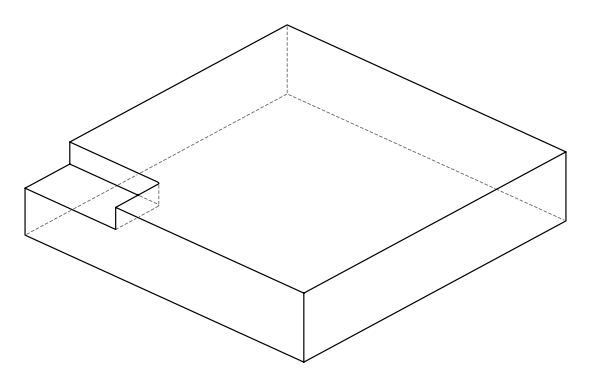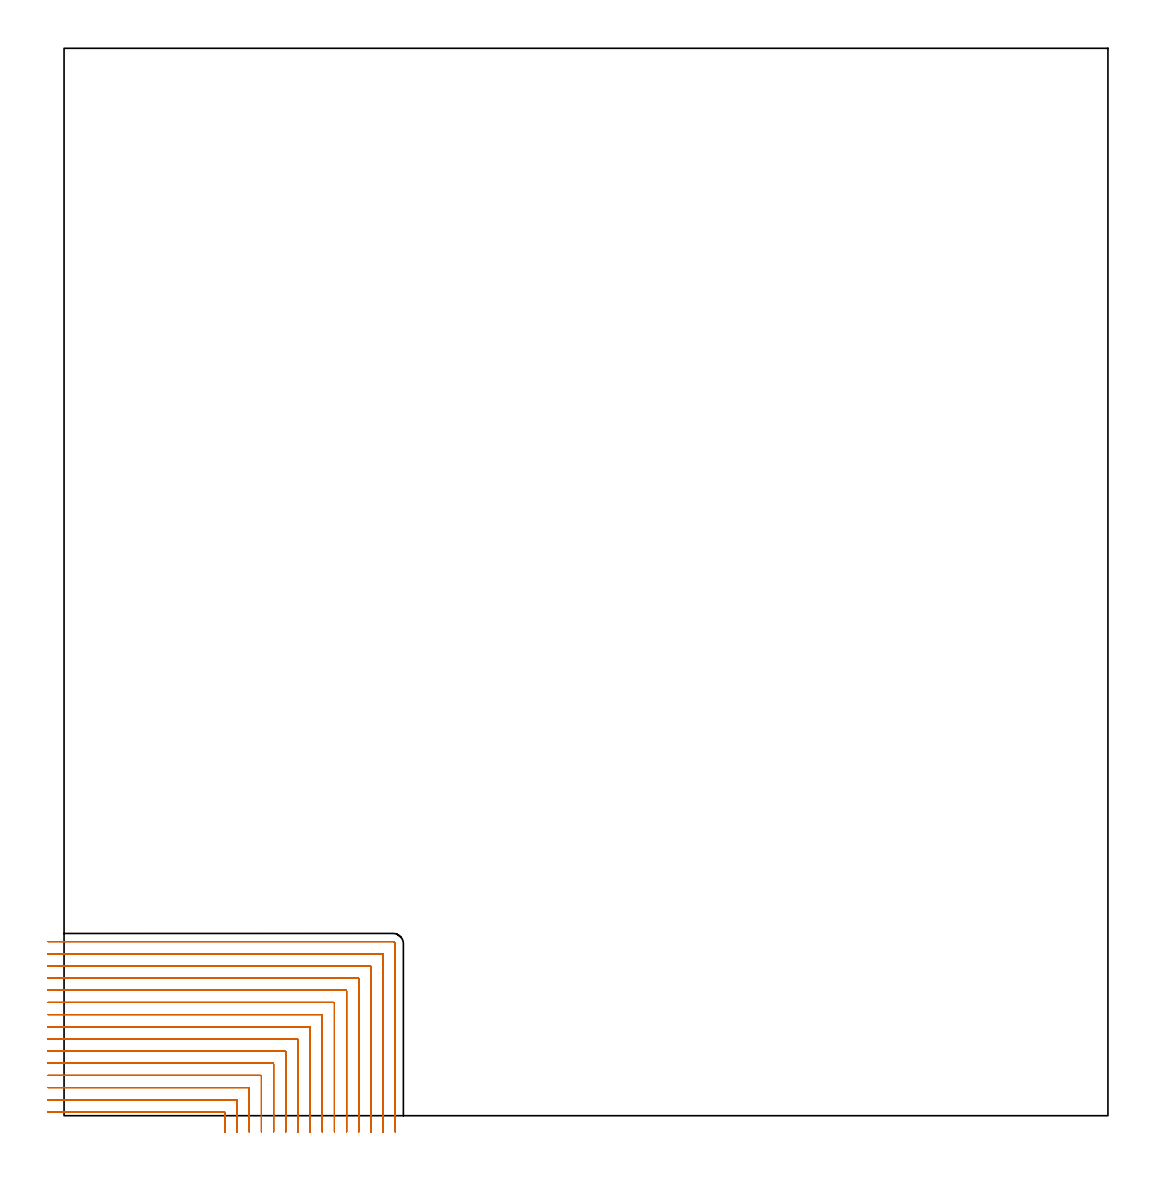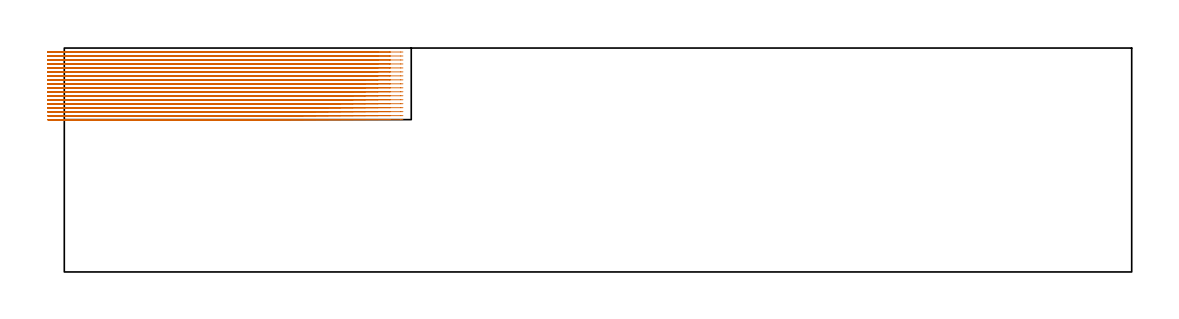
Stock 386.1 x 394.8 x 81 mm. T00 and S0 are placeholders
(PLAN: 1 operations, 0 tool changes, 80.7 min)
(1 MILL_CORNER_NOTCH_RECTANGULAR | CORNER_NOTCH_RECTANGULAR | NXT0201_008 | Follow Part, ap 1.5, ae 75% | 80.67 min | 219023 mm3)
(TOOL NXT0201_008 | ENDMILL 6mm [2P460-0600-NA 1630] | D6 FL26 Z6)
(OP 1 MILL_CORNER_NOTCH_RECTANGULAR)
G17 G21 G94 G90
T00 M6
G54
G17 G0 G90 X59.5 Y-6. S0 M3
G43 Z91. H1
Z79.561
G94 G1 Y-3. F250.
Y1.105 F500.
G3 X59.205 Y1.4 R0.3
G1 X-3.
X-6. F250.
G0 Z91.
X64. Y-6.
Z79.561
G1 Y-3.
Y5.605 F500.
G3 X63.705 Y5.9 R0.3
G1 X-3.
X-6. F250.
G0 Z91.
X68.5 Y-6.
Z79.561
G1 Y-3.
Y10.104 F500.
G3 X68.204 Y10.4 R0.3
G1 X-3.
X-6. F250.
G0 Z91.
X73. Y-6.
Z79.561
G1 Y-3.
Y14.604 F500.
G3 X72.704 Y14.9 R0.3
G1 X-3.
X-6. F250.
G0 Z91.
X77.5 Y-6.
Z79.561
G1 Y-3.
Y19.104 F500.
G3 X77.204 Y19.4 R0.3
G1 X-3.
X-6. F250.
G0 Z91.
X82. Y-6.
Z79.561
G1 Y-3.
Y23.604 F500.
G3 X81.704 Y23.9 R0.3
G1 X-3.
X-6. F250.
G0 Z91.
X86.5 Y-6.
Z79.561
G1 Y-3.
Y28.104 F500.
G3 X86.204 Y28.4 R0.3
G1 X-3.
X-6. F250.
G0 Z91.
X91. Y-6.
Z79.561
G1 Y-3.
Y32.604 F500.
G3 X90.704 Y32.9 R0.3
G1 X-3.
X-6. F250.
G0 Z91.
X95.5 Y-6.
Z79.561
G1 Y-3.
Y37.103 F500.
G3 X95.203 Y37.4 R0.3
G1 X-3.
X-6. F250.
G0 Z91.
X100. Y-6.
Z79.561
G1 Y-3.
Y41.603 F500.
G3 X99.703 Y41.9 R0.3
G1 X-3.
X-6. F250.
G0 Z91.
X104.5 Y-6.
Z79.561
G1 Y-3.
Y46.103 F500.
G3 X104.203 Y46.4 R0.3
G1 X-3.
X-6. F250.
G0 Z91.
X109. Y-6.
Z79.561
G1 Y-3.
Y50.603 F500.
G3 X108.703 Y50.9 R0.3
G1 X-3.
X-6. F250.
G0 Z91.
X113.5 Y-6.
Z79.561
G1 Y-3.
Y55.103 F500.
G3 X113.203 Y55.4 R0.3
G1 X-3.
X-6. F250.
G0 Z91.
X118. Y-6.
Z79.561
G1 Y-3.
Y59.603 F500.
G3 X117.703 Y59.9 R0.3
G1 X-3.
X-6. F250.
G0 Z91.
X122.5 Y-6.
Z79.561
G1 Y-3.
Y63.6 F500.
G3 X121.7 Y64.4 R0.8
G1 X-3.
X-6. F250.
G0 Z91.
X59.5 Y-6.
Z78.122
G1 Y-3.
Y1.105 F500.
G3 X59.205 Y1.4 R0.3
G1 X-3.
X-6. F250.
G0 Z91.
X64. Y-6.
Z78.122
G1 Y-3.
Y5.605 F500.
G3 X63.705 Y5.9 R0.3
G1 X-3.
X-6. F250.
G0 Z91.
X68.5 Y-6.
Z78.122
G1 Y-3.
Y10.104 F500.
G3 X68.204 Y10.4 R0.3
G1 X-3.
X-6. F250.
G0 Z91.
X73. Y-6.
Z78.122
G1 Y-3.
Y14.604 F500.
G3 X72.704 Y14.9 R0.3
G1 X-3.
X-6. F250.
G0 Z91.
X77.5 Y-6.
Z78.122
G1 Y-3.
Y19.104 F500.
G3 X77.204 Y19.4 R0.3
G1 X-3.
X-6. F250.
G0 Z91.
X82. Y-6.
Z78.122
G1 Y-3.
Y23.604 F500.
G3 X81.704 Y23.9 R0.3
G1 X-3.
X-6. F250.
G0 Z91.
X86.5 Y-6.
Z78.122
G1 Y-3.
Y28.104 F500.
G3 X86.204 Y28.4 R0.3
G1 X-3.
X-6. F250.
G0 Z91.
X91. Y-6.
Z78.122
G1 Y-3.
Y32.604 F500.
G3 X90.704 Y32.9 R0.3
G1 X-3.
X-6. F250.
G0 Z91.
X95.5 Y-6.
Z78.122
G1 Y-3.
Y37.103 F500.
G3 X95.203 Y37.4 R0.3
G1 X-3.
X-6. F250.
G0 Z91.
X100. Y-6.
Z78.122
G1 Y-3.
Y41.603 F500.
G3 X99.703 Y41.9 R0.3
G1 X-3.
X-6. F250.
G0 Z91.
X104.5 Y-6.
Z78.122
G1 Y-3.
Y46.103 F500.
G3 X104.203 Y46.4 R0.3
G1 X-3.
X-6. F250.
G0 Z91.
X109. Y-6.
Z78.122
G1 Y-3.
Y50.603 F500.
G3 X108.703 Y50.9 R0.3
G1 X-3.
X-6. F250.
G0 Z91.
X113.5 Y-6.
Z78.122
G1 Y-3.
Y55.103 F500.
G3 X113.203 Y55.4 R0.3
G1 X-3.
X-6. F250.
G0 Z91.
X118. Y-6.
Z78.122
G1 Y-3.
Y59.603 F500.
G3 X117.703 Y59.9 R0.3
G1 X-3.
X-6. F250.
G0 Z91.
X122.5 Y-6.
Z78.122
G1 Y-3.
Y63.6 F500.
G3 X121.7 Y64.4 R0.8
G1 X-3.
X-6. F250.
G0 Z91.
X59.5 Y-6.
Z76.683
G1 Y-3.
Y1.105 F500.
G3 X59.205 Y1.4 R0.3
G1 X-3.
X-6. F250.
G0 Z91.
X64. Y-6.
Z76.683
G1 Y-3.
Y5.605 F500.
G3 X63.705 Y5.9 R0.3
G1 X-3.
X-6. F250.
G0 Z91.
X68.5 Y-6.
Z76.683
G1 Y-3.
Y10.104 F500.
G3 X68.204 Y10.4 R0.3
G1 X-3.
X-6. F250.
G0 Z91.
X73. Y-6.
Z76.683
G1 Y-3.
Y14.604 F500.
G3 X72.704 Y14.9 R0.3
G1 X-3.
X-6. F250.
G0 Z91.
X77.5 Y-6.
Z76.683
G1 Y-3.
Y19.104 F500.
G3 X77.204 Y19.4 R0.3
G1 X-3.
X-6. F250.
G0 Z91.
X82. Y-6.
Z76.683
G1 Y-3.
Y23.604 F500.
G3 X81.704 Y23.9 R0.3
G1 X-3.
X-6. F250.
G0 Z91.
X86.5 Y-6.
Z76.683
G1 Y-3.
Y28.104 F500.
G3 X86.204 Y28.4 R0.3
G1 X-3.
X-6. F250.
G0 Z91.
X91. Y-6.
Z76.683
G1 Y-3.
Y32.604 F500.
G3 X90.704 Y32.9 R0.3
G1 X-3.
X-6. F250.
G0 Z91.
X95.5 Y-6.
Z76.683
G1 Y-3.
Y37.103 F500.
G3 X95.203 Y37.4 R0.3
G1 X-3.
X-6. F250.
G0 Z91.
X100. Y-6.
Z76.683
G1 Y-3.
Y41.603 F500.
G3 X99.703 Y41.9 R0.3
G1 X-3.
X-6. F250.
G0 Z91.
X104.5 Y-6.
Z76.683
G1 Y-3.
Y46.103 F500.
G3 X104.203 Y46.4 R0.3
G1 X-3.
X-6. F250.
G0 Z91.
X109. Y-6.
Z76.683
G1 Y-3.
Y50.603 F500.
G3 X108.703 Y50.9 R0.3
G1 X-3.
X-6. F250.
G0 Z91.
X113.5 Y-6.
Z76.683
G1 Y-3.
Y55.103 F500.
G3 X113.203 Y55.4 R0.3
G1 X-3.
X-6. F250.
G0 Z91.
X118. Y-6.
Z76.683
G1 Y-3.
Y59.603 F500.
G3 X117.703 Y59.9 R0.3
G1 X-3.
X-6. F250.
G0 Z91.
X122.5 Y-6.
Z76.683
G1 Y-3.
Y63.6 F500.
G3 X121.7 Y64.4 R0.8
G1 X-3.
X-6. F250.
G0 Z91.
X59.5 Y-6.
Z75.244
G1 Y-3.
Y1.105 F500.
G3 X59.205 Y1.4 R0.3
G1 X-3.
X-6. F250.
G0 Z91.
X64. Y-6.
Z75.244
G1 Y-3.
Y5.605 F500.
G3 X63.705 Y5.9 R0.3
G1 X-3.
X-6. F250.
G0 Z91.
X68.5 Y-6.
Z75.244
G1 Y-3.
Y10.104 F500.
G3 X68.204 Y10.4 R0.3
G1 X-3.
X-6. F250.
G0 Z91.
X73. Y-6.
Z75.244
G1 Y-3.
Y14.604 F500.
G3 X72.704 Y14.9 R0.3
G1 X-3.
X-6. F250.
G0 Z91.
X77.5 Y-6.
Z75.244
G1 Y-3.
Y19.104 F500.
G3 X77.204 Y19.4 R0.3
G1 X-3.
X-6. F250.
G0 Z91.
X82. Y-6.
Z75.244
G1 Y-3.
Y23.604 F500.
G3 X81.704 Y23.9 R0.3
G1 X-3.
X-6. F250.
G0 Z91.
X86.5 Y-6.
Z75.244
G1 Y-3.
Y28.104 F500.
G3 X86.204 Y28.4 R0.3
G1 X-3.
X-6. F250.
G0 Z91.
X91. Y-6.
Z75.244
G1 Y-3.
Y32.604 F500.
G3 X90.704 Y32.9 R0.3
G1 X-3.
X-6. F250.
G0 Z91.
X95.5 Y-6.
Z75.244
G1 Y-3.
Y37.103 F500.
G3 X95.203 Y37.4 R0.3
G1 X-3.
X-6. F250.
G0 Z91.
X100. Y-6.
Z75.244
G1 Y-3.
Y41.603 F500.
G3 X99.703 Y41.9 R0.3
G1 X-3.
X-6. F250.
G0 Z91.
X104.5 Y-6.
Z75.244
G1 Y-3.
Y46.103 F500.
G3 X104.203 Y46.4 R0.3
G1 X-3.
X-6. F250.
G0 Z91.
X109. Y-6.
Z75.244
G1 Y-3.
Y50.603 F500.
G3 X108.703 Y50.9 R0.3
G1 X-3.
X-6. F250.
G0 Z91.
X113.5 Y-6.
Z75.244
G1 Y-3.
Y55.103 F500.
G3 X113.203 Y55.4 R0.3
G1 X-3.
X-6. F250.
G0 Z91.
X118. Y-6.
Z75.244
G1 Y-3.
Y59.603 F500.
G3 X117.703 Y59.9 R0.3
G1 X-3.
X-6. F250.
G0 Z91.
X122.5 Y-6.
Z75.244
G1 Y-3.
Y63.6 F500.
G3 X121.7 Y64.4 R0.8
G1 X-3.
X-6. F250.
G0 Z91.
X59.5 Y-6.
Z73.805
G1 Y-3.
Y1.105 F500.
G3 X59.205 Y1.4 R0.3
G1 X-3.
X-6. F250.
G0 Z91.
X64. Y-6.
Z73.805
G1 Y-3.
Y5.605 F500.
G3 X63.705 Y5.9 R0.3
G1 X-3.
X-6. F250.
G0 Z91.
X68.5 Y-6.
Z73.805
G1 Y-3.
Y10.104 F500.
G3 X68.204 Y10.4 R0.3
G1 X-3.
X-6. F250.
G0 Z91.
X73. Y-6.
Z73.805
G1 Y-3.
Y14.604 F500.
G3 X72.704 Y14.9 R0.3
G1 X-3.
X-6. F250.
G0 Z91.
X77.5 Y-6.
Z73.805
G1 Y-3.
Y19.104 F500.
G3 X77.204 Y19.4 R0.3
G1 X-3.
X-6. F250.
G0 Z91.
X82. Y-6.
Z73.805
G1 Y-3.
Y23.604 F500.
G3 X81.704 Y23.9 R0.3
G1 X-3.
X-6. F250.
G0 Z91.
X86.5 Y-6.
Z73.805
G1 Y-3.
Y28.104 F500.
G3 X86.204 Y28.4 R0.3
G1 X-3.
X-6. F250.
G0 Z91.
X91. Y-6.
Z73.805
G1 Y-3.
Y32.604 F500.
G3 X90.704 Y32.9 R0.3
G1 X-3.
X-6. F250.
G0 Z91.
X95.5 Y-6.
Z73.805
G1 Y-3.
Y37.103 F500.
G3 X95.203 Y37.4 R0.3
G1 X-3.
X-6. F250.
G0 Z91.
X100. Y-6.
Z73.805
G1 Y-3.
Y41.603 F500.
G3 X99.703 Y41.9 R0.3
G1 X-3.
X-6. F250.
G0 Z91.
X104.5 Y-6.
Z73.805
G1 Y-3.
Y46.103 F500.
G3 X104.203 Y46.4 R0.3
G1 X-3.
X-6. F250.
G0 Z91.
X109. Y-6.
Z73.805
G1 Y-3.
Y50.603 F500.
G3 X108.703 Y50.9 R0.3
G1 X-3.
X-6. F250.
G0 Z91.
X113.5 Y-6.
Z73.805
G1 Y-3.
Y55.103 F500.
G3 X113.203 Y55.4 R0.3
G1 X-3.
X-6. F250.
G0 Z91.
X118. Y-6.
Z73.805
G1 Y-3.
Y59.603 F500.
G3 X117.703 Y59.9 R0.3
G1 X-3.
X-6. F250.
G0 Z91.
X122.5 Y-6.
Z73.805
G1 Y-3.
Y63.6 F500.
G3 X121.7 Y64.4 R0.8
G1 X-3.
X-6. F250.
G0 Z91.
X59.5 Y-6.
Z72.367
G1 Y-3.
Y1.105 F500.
G3 X59.205 Y1.4 R0.3
G1 X-3.
X-6. F250.
G0 Z91.
X64. Y-6.
Z72.367
G1 Y-3.
Y5.605 F500.
G3 X63.705 Y5.9 R0.3
G1 X-3.
X-6. F250.
G0 Z91.
X68.5 Y-6.
Z72.367
G1 Y-3.
Y10.104 F500.
G3 X68.204 Y10.4 R0.3
G1 X-3.
X-6. F250.
G0 Z91.
X73. Y-6.
Z72.367
G1 Y-3.
Y14.604 F500.
G3 X72.704 Y14.9 R0.3
G1 X-3.
X-6. F250.
G0 Z91.
X77.5 Y-6.
Z72.367
G1 Y-3.
Y19.104 F500.
G3 X77.204 Y19.4 R0.3
G1 X-3.
X-6. F250.
G0 Z91.
X82. Y-6.
Z72.367
G1 Y-3.
Y23.604 F500.
G3 X81.704 Y23.9 R0.3
G1 X-3.
X-6. F250.
G0 Z91.
X86.5 Y-6.
Z72.367
G1 Y-3.
Y28.104 F500.
G3 X86.204 Y28.4 R0.3
G1 X-3.
X-6. F250.
G0 Z91.
X91. Y-6.
Z72.367
G1 Y-3.
Y32.604 F500.
G3 X90.704 Y32.9 R0.3
G1 X-3.
X-6. F250.
G0 Z91.
X95.5 Y-6.
Z72.367
G1 Y-3.
Y37.103 F500.
G3 X95.203 Y37.4 R0.3
G1 X-3.
X-6. F250.
G0 Z91.
X100. Y-6.
Z72.367
G1 Y-3.
Y41.603 F500.
G3 X99.703 Y41.9 R0.3
G1 X-3.
X-6. F250.
G0 Z91.
X104.5 Y-6.
Z72.367
G1 Y-3.
Y46.103 F500.
G3 X104.203 Y46.4 R0.3
G1 X-3.
X-6. F250.
G0 Z91.
X109. Y-6.
Z72.367
G1 Y-3.
Y50.603 F500.
G3 X108.703 Y50.9 R0.3
G1 X-3.
X-6. F250.
G0 Z91.
X113.5 Y-6.
Z72.367
G1 Y-3.
Y55.103 F500.
G3 X113.203 Y55.4 R0.3
G1 X-3.
X-6. F250.
G0 Z91.
X118. Y-6.
Z72.367
G1 Y-3.
Y59.603 F500.
G3 X117.703 Y59.9 R0.3
G1 X-3.
X-6. F250.
G0 Z91.
X122.5 Y-6.
Z72.367
G1 Y-3.
Y63.6 F500.
G3 X121.7 Y64.4 R0.8
G1 X-3.
X-6. F250.
G0 Z91.
X59.5 Y-6.
Z70.928
G1 Y-3.
Y1.105 F500.
G3 X59.205 Y1.4 R0.3
G1 X-3.
X-6. F250.
G0 Z91.
X64. Y-6.
Z70.928
G1 Y-3.
Y5.605 F500.
G3 X63.705 Y5.9 R0.3
G1 X-3.
X-6. F250.
G0 Z91.
X68.5 Y-6.
Z70.928
G1 Y-3.
Y10.104 F500.
G3 X68.204 Y10.4 R0.3
G1 X-3.
X-6. F250.
G0 Z91.
X73. Y-6.
Z70.928
G1 Y-3.
Y14.604 F500.
G3 X72.704 Y14.9 R0.3
G1 X-3.
X-6. F250.
G0 Z91.
X77.5 Y-6.
Z70.928
G1 Y-3.
Y19.104 F500.
G3 X77.204 Y19.4 R0.3
G1 X-3.
X-6. F250.
G0 Z91.
X82. Y-6.
Z70.928
G1 Y-3.
Y23.604 F500.
G3 X81.704 Y23.9 R0.3
G1 X-3.
X-6. F250.
G0 Z91.
X86.5 Y-6.
Z70.928
G1 Y-3.
Y28.104 F500.
G3 X86.204 Y28.4 R0.3
G1 X-3.
X-6. F250.
G0 Z91.
X91. Y-6.
Z70.928
G1 Y-3.
Y32.604 F500.
G3 X90.704 Y32.9 R0.3
G1 X-3.
X-6. F250.
G0 Z91.
X95.5 Y-6.
Z70.928
G1 Y-3.
Y37.103 F500.
G3 X95.203 Y37.4 R0.3
G1 X-3.
X-6. F250.
G0 Z91.
X100. Y-6.
Z70.928
G1 Y-3.
Y41.603 F500.
G3 X99.703 Y41.9 R0.3
G1 X-3.
X-6. F250.
G0 Z91.
X104.5 Y-6.
Z70.928
G1 Y-3.
Y46.103 F500.
G3 X104.203 Y46.4 R0.3
G1 X-3.
X-6. F250.
G0 Z91.
X109. Y-6.
Z70.928
G1 Y-3.
Y50.603 F500.
G3 X108.703 Y50.9 R0.3
G1 X-3.
X-6. F250.
G0 Z91.
X113.5 Y-6.
Z70.928
G1 Y-3.
Y55.103 F500.
G3 X113.203 Y55.4 R0.3
G1 X-3.
X-6. F250.
G0 Z91.
X118. Y-6.
Z70.928
G1 Y-3.
Y59.603 F500.
G3 X117.703 Y59.9 R0.3
G1 X-3.
X-6. F250.
G0 Z91.
X122.5 Y-6.
Z70.928
G1 Y-3.
Y63.6 F500.
G3 X121.7 Y64.4 R0.8
G1 X-3.
X-6. F250.
G0 Z91.
X59.5 Y-6.
Z69.489
G1 Y-3.
Y1.105 F500.
G3 X59.205 Y1.4 R0.3
G1 X-3.
X-6. F250.
G0 Z91.
X64. Y-6.
Z69.489
G1 Y-3.
Y5.605 F500.
G3 X63.705 Y5.9 R0.3
G1 X-3.
X-6. F250.
G0 Z91.
X68.5 Y-6.
Z69.489
G1 Y-3.
Y10.104 F500.
G3 X68.204 Y10.4 R0.3
G1 X-3.
X-6. F250.
G0 Z91.
X73. Y-6.
Z69.489
G1 Y-3.
Y14.604 F500.
G3 X72.704 Y14.9 R0.3
G1 X-3.
X-6. F250.
G0 Z91.
X77.5 Y-6.
Z69.489
G1 Y-3.
Y19.104 F500.
G3 X77.204 Y19.4 R0.3
G1 X-3.
X-6. F250.
G0 Z91.
X82. Y-6.
Z69.489
G1 Y-3.
Y23.604 F500.
G3 X81.704 Y23.9 R0.3
G1 X-3.
X-6. F250.
G0 Z91.
X86.5 Y-6.
Z69.489
G1 Y-3.
Y28.104 F500.
G3 X86.204 Y28.4 R0.3
G1 X-3.
X-6. F250.
G0 Z91.
X91. Y-6.
Z69.489
G1 Y-3.
Y32.604 F500.
G3 X90.704 Y32.9 R0.3
G1 X-3.
X-6. F250.
G0 Z91.
X95.5 Y-6.
Z69.489
G1 Y-3.
Y37.103 F500.
G3 X95.203 Y37.4 R0.3
G1 X-3.
X-6. F250.
G0 Z91.
X100. Y-6.
Z69.489
G1 Y-3.
Y41.603 F500.
G3 X99.703 Y41.9 R0.3
G1 X-3.
X-6. F250.
G0 Z91.
X104.5 Y-6.
Z69.489
G1 Y-3.
Y46.103 F500.
G3 X104.203 Y46.4 R0.3
G1 X-3.
X-6. F250.
G0 Z91.
X109. Y-6.
Z69.489
G1 Y-3.
Y50.603 F500.
G3 X108.703 Y50.9 R0.3
G1 X-3.
X-6. F250.
G0 Z91.
X113.5 Y-6.
Z69.489
G1 Y-3.
Y55.103 F500.
G3 X113.203 Y55.4 R0.3
G1 X-3.
X-6. F250.
G0 Z91.
X118. Y-6.
Z69.489
G1 Y-3.
Y59.603 F500.
G3 X117.703 Y59.9 R0.3
G1 X-3.
X-6. F250.
G0 Z91.
X122.5 Y-6.
Z69.489
G1 Y-3.
Y63.6 F500.
G3 X121.7 Y64.4 R0.8
G1 X-3.
X-6. F250.
G0 Z91.
X59.5 Y-6.
Z68.05
G1 Y-3.
Y1.105 F500.
G3 X59.205 Y1.4 R0.3
G1 X-3.
X-6. F250.
G0 Z91.
X64. Y-6.
Z68.05
G1 Y-3.
Y5.605 F500.
G3 X63.705 Y5.9 R0.3
G1 X-3.
X-6. F250.
G0 Z91.
X68.5 Y-6.
Z68.05
G1 Y-3.
Y10.104 F500.
G3 X68.204 Y10.4 R0.3
G1 X-3.
X-6. F250.
G0 Z91.
X73. Y-6.
Z68.05
G1 Y-3.
Y14.604 F500.
G3 X72.704 Y14.9 R0.3
G1 X-3.
X-6. F250.
G0 Z91.
X77.5 Y-6.
Z68.05
G1 Y-3.
Y19.104 F500.
G3 X77.204 Y19.4 R0.3
G1 X-3.
X-6. F250.
G0 Z91.
X82. Y-6.
Z68.05
G1 Y-3.
Y23.604 F500.
G3 X81.704 Y23.9 R0.3
G1 X-3.
X-6. F250.
G0 Z91.
X86.5 Y-6.
Z68.05
G1 Y-3.
Y28.104 F500.
G3 X86.204 Y28.4 R0.3
G1 X-3.
X-6. F250.
G0 Z91.
X91. Y-6.
Z68.05
G1 Y-3.
Y32.604 F500.
G3 X90.704 Y32.9 R0.3
G1 X-3.
X-6. F250.
G0 Z91.
X95.5 Y-6.
Z68.05
G1 Y-3.
Y37.103 F500.
G3 X95.203 Y37.4 R0.3
G1 X-3.
X-6. F250.
G0 Z91.
X100. Y-6.
Z68.05
G1 Y-3.
Y41.603 F500.
G3 X99.703 Y41.9 R0.3
G1 X-3.
X-6. F250.
G0 Z91.
X104.5 Y-6.
Z68.05
G1 Y-3.
Y46.103 F500.
G3 X104.203 Y46.4 R0.3
G1 X-3.
X-6. F250.
G0 Z91.
X109. Y-6.
Z68.05
G1 Y-3.
Y50.603 F500.
G3 X108.703 Y50.9 R0.3
G1 X-3.
X-6. F250.
G0 Z91.
X113.5 Y-6.
Z68.05
G1 Y-3.
Y55.103 F500.
G3 X113.203 Y55.4 R0.3
G1 X-3.
X-6. F250.
G0 Z91.
X118. Y-6.
Z68.05
G1 Y-3.
Y59.603 F500.
G3 X117.703 Y59.9 R0.3
G1 X-3.
X-6. F250.
G0 Z91.
X122.5 Y-6.
Z68.05
G1 Y-3.
Y63.6 F500.
G3 X121.7 Y64.4 R0.8
G1 X-3.
X-6. F250.
G0 Z91.
X59.5 Y-6.
Z66.611
G1 Y-3.
Y1.105 F500.
G3 X59.205 Y1.4 R0.3
G1 X-3.
X-6. F250.
G0 Z91.
X64. Y-6.
Z66.611
G1 Y-3.
Y5.605 F500.
G3 X63.705 Y5.9 R0.3
G1 X-3.
X-6. F250.
G0 Z91.
X68.5 Y-6.
Z66.611
G1 Y-3.
Y10.104 F500.
G3 X68.204 Y10.4 R0.3
G1 X-3.
X-6. F250.
G0 Z91.
X73. Y-6.
Z66.611
G1 Y-3.
Y14.604 F500.
G3 X72.704 Y14.9 R0.3
G1 X-3.
X-6. F250.
G0 Z91.
X77.5 Y-6.
Z66.611
G1 Y-3.
Y19.104 F500.
G3 X77.204 Y19.4 R0.3
G1 X-3.
X-6. F250.
G0 Z91.
X82. Y-6.
Z66.611
G1 Y-3.
Y23.604 F500.
G3 X81.704 Y23.9 R0.3
G1 X-3.
X-6. F250.
G0 Z91.
X86.5 Y-6.
Z66.611
G1 Y-3.
Y28.104 F500.
G3 X86.204 Y28.4 R0.3
G1 X-3.
X-6. F250.
G0 Z91.
X91. Y-6.
Z66.611
G1 Y-3.
Y32.604 F500.
G3 X90.704 Y32.9 R0.3
G1 X-3.
X-6. F250.
G0 Z91.
X95.5 Y-6.
Z66.611
G1 Y-3.
Y37.103 F500.
G3 X95.203 Y37.4 R0.3
G1 X-3.
X-6. F250.
G0 Z91.
X100. Y-6.
Z66.611
G1 Y-3.
Y41.603 F500.
G3 X99.703 Y41.9 R0.3
G1 X-3.
X-6. F250.
G0 Z91.
X104.5 Y-6.
Z66.611
G1 Y-3.
Y46.103 F500.
G3 X104.203 Y46.4 R0.3
G1 X-3.
X-6. F250.
G0 Z91.
X109. Y-6.
Z66.611
G1 Y-3.
Y50.603 F500.
G3 X108.703 Y50.9 R0.3
G1 X-3.
X-6. F250.
G0 Z91.
X113.5 Y-6.
Z66.611
G1 Y-3.
Y55.103 F500.
G3 X113.203 Y55.4 R0.3
G1 X-3.
X-6. F250.
G0 Z91.
X118. Y-6.
Z66.611
G1 Y-3.
Y59.603 F500.
G3 X117.703 Y59.9 R0.3
G1 X-3.
X-6. F250.
G0 Z91.
X122.5 Y-6.
Z66.611
G1 Y-3.
Y63.6 F500.
G3 X121.7 Y64.4 R0.8
G1 X-3.
X-6. F250.
G0 Z91.
X59.5 Y-6.
Z65.172
G1 Y-3.
Y1.105 F500.
G3 X59.205 Y1.4 R0.3
G1 X-3.
X-6. F250.
G0 Z91.
X64. Y-6.
Z65.172
G1 Y-3.
Y5.605 F500.
G3 X63.705 Y5.9 R0.3
G1 X-3.
X-6. F250.
G0 Z91.
X68.5 Y-6.
Z65.172
G1 Y-3.
Y10.104 F500.
G3 X68.204 Y10.4 R0.3
G1 X-3.
X-6. F250.
G0 Z91.
X73. Y-6.
Z65.172
G1 Y-3.
Y14.604 F500.
G3 X72.704 Y14.9 R0.3
G1 X-3.
X-6. F250.
G0 Z91.
X77.5 Y-6.
Z65.172
G1 Y-3.
Y19.104 F500.
G3 X77.204 Y19.4 R0.3
G1 X-3.
X-6. F250.
G0 Z91.
X82. Y-6.
Z65.172
G1 Y-3.
Y23.604 F500.
G3 X81.704 Y23.9 R0.3
G1 X-3.
X-6. F250.
G0 Z91.
X86.5 Y-6.
Z65.172
G1 Y-3.
Y28.104 F500.
G3 X86.204 Y28.4 R0.3
G1 X-3.
X-6. F250.
G0 Z91.
X91. Y-6.
Z65.172
G1 Y-3.
Y32.604 F500.
G3 X90.704 Y32.9 R0.3
G1 X-3.
X-6. F250.
G0 Z91.
X95.5 Y-6.
Z65.172
G1 Y-3.
Y37.103 F500.
G3 X95.203 Y37.4 R0.3
G1 X-3.
X-6. F250.
G0 Z91.
X100. Y-6.
Z65.172
G1 Y-3.
Y41.603 F500.
G3 X99.703 Y41.9 R0.3
G1 X-3.
X-6. F250.
G0 Z91.
X104.5 Y-6.
Z65.172
G1 Y-3.
Y46.103 F500.
G3 X104.203 Y46.4 R0.3
G1 X-3.
X-6. F250.
G0 Z91.
X109. Y-6.
Z65.172
G1 Y-3.
Y50.603 F500.
G3 X108.703 Y50.9 R0.3
G1 X-3.
X-6. F250.
G0 Z91.
X113.5 Y-6.
Z65.172
G1 Y-3.
Y55.103 F500.
G3 X113.203 Y55.4 R0.3
G1 X-3.
X-6. F250.
G0 Z91.
X118. Y-6.
Z65.172
G1 Y-3.
Y59.603 F500.
G3 X117.703 Y59.9 R0.3
G1 X-3.
X-6. F250.
G0 Z91.
X122.5 Y-6.
Z65.172
G1 Y-3.
Y63.6 F500.
G3 X121.7 Y64.4 R0.8
G1 X-3.
X-6. F250.
G0 Z91.
X59.5 Y-6.
Z63.733
G1 Y-3.
Y1.105 F500.
G3 X59.205 Y1.4 R0.3
G1 X-3.
X-6. F250.
G0 Z91.
X64. Y-6.
Z63.733
G1 Y-3.
Y5.605 F500.
G3 X63.705 Y5.9 R0.3
G1 X-3.
X-6. F250.
G0 Z91.
X68.5 Y-6.
Z63.733
G1 Y-3.
Y10.104 F500.
G3 X68.204 Y10.4 R0.3
G1 X-3.
X-6. F250.
G0 Z91.
X73. Y-6.
Z63.733
G1 Y-3.
Y14.604 F500.
G3 X72.704 Y14.9 R0.3
G1 X-3.
X-6. F250.
G0 Z91.
X77.5 Y-6.
Z63.733
G1 Y-3.
Y19.104 F500.
G3 X77.204 Y19.4 R0.3
G1 X-3.
X-6. F250.
G0 Z91.
X82. Y-6.
Z63.733
G1 Y-3.
Y23.604 F500.
G3 X81.704 Y23.9 R0.3
G1 X-3.
X-6. F250.
G0 Z91.
X86.5 Y-6.
Z63.733
G1 Y-3.
Y28.104 F500.
G3 X86.204 Y28.4 R0.3
G1 X-3.
X-6. F250.
G0 Z91.
X91. Y-6.
Z63.733
G1 Y-3.
Y32.604 F500.
G3 X90.704 Y32.9 R0.3
G1 X-3.
X-6. F250.
G0 Z91.
X95.5 Y-6.
Z63.733
G1 Y-3.
Y37.103 F500.
G3 X95.203 Y37.4 R0.3
G1 X-3.
X-6. F250.
G0 Z91.
X100. Y-6.
Z63.733
G1 Y-3.
Y41.603 F500.
G3 X99.703 Y41.9 R0.3
G1 X-3.
X-6. F250.
G0 Z91.
X104.5 Y-6.
Z63.733
G1 Y-3.
Y46.103 F500.
G3 X104.203 Y46.4 R0.3
G1 X-3.
X-6. F250.
G0 Z91.
X109. Y-6.
Z63.733
G1 Y-3.
Y50.603 F500.
G3 X108.703 Y50.9 R0.3
G1 X-3.
X-6. F250.
G0 Z91.
X113.5 Y-6.
Z63.733
G1 Y-3.
Y55.103 F500.
G3 X113.203 Y55.4 R0.3
G1 X-3.
X-6. F250.
G0 Z91.
X118. Y-6.
Z63.733
G1 Y-3.
Y59.603 F500.
G3 X117.703 Y59.9 R0.3
G1 X-3.
X-6. F250.
G0 Z91.
X122.5 Y-6.
Z63.733
G1 Y-3.
Y63.6 F500.
G3 X121.7 Y64.4 R0.8
G1 X-3.
X-6. F250.
G0 Z91.
X59.5 Y-6.
Z62.294
G1 Y-3.
Y1.105 F500.
G3 X59.205 Y1.4 R0.3
G1 X-3.
X-6. F250.
G0 Z91.
X64. Y-6.
Z62.294
G1 Y-3.
Y5.605 F500.
G3 X63.705 Y5.9 R0.3
G1 X-3.
X-6. F250.
G0 Z91.
X68.5 Y-6.
Z62.294
G1 Y-3.
Y10.104 F500.
G3 X68.204 Y10.4 R0.3
G1 X-3.
X-6. F250.
G0 Z91.
X73. Y-6.
Z62.294
G1 Y-3.
Y14.604 F500.
G3 X72.704 Y14.9 R0.3
G1 X-3.
X-6. F250.
G0 Z91.
X77.5 Y-6.
Z62.294
G1 Y-3.
Y19.104 F500.
G3 X77.204 Y19.4 R0.3
G1 X-3.
X-6. F250.
G0 Z91.
X82. Y-6.
Z62.294
G1 Y-3.
Y23.604 F500.
G3 X81.704 Y23.9 R0.3
G1 X-3.
X-6. F250.
G0 Z91.
X86.5 Y-6.
Z62.294
G1 Y-3.
Y28.104 F500.
G3 X86.204 Y28.4 R0.3
G1 X-3.
X-6. F250.
G0 Z91.
X91. Y-6.
Z62.294
G1 Y-3.
Y32.604 F500.
G3 X90.704 Y32.9 R0.3
G1 X-3.
X-6. F250.
G0 Z91.
X95.5 Y-6.
Z62.294
G1 Y-3.
Y37.103 F500.
G3 X95.203 Y37.4 R0.3
G1 X-3.
X-6. F250.
G0 Z91.
X100. Y-6.
Z62.294
G1 Y-3.
Y41.603 F500.
G3 X99.703 Y41.9 R0.3
G1 X-3.
X-6. F250.
G0 Z91.
X104.5 Y-6.
Z62.294
G1 Y-3.
Y46.103 F500.
G3 X104.203 Y46.4 R0.3
G1 X-3.
X-6. F250.
G0 Z91.
X109. Y-6.
Z62.294
G1 Y-3.
Y50.603 F500.
G3 X108.703 Y50.9 R0.3
G1 X-3.
X-6. F250.
G0 Z91.
X113.5 Y-6.
Z62.294
G1 Y-3.
Y55.103 F500.
G3 X113.203 Y55.4 R0.3
G1 X-3.
X-6. F250.
G0 Z91.
X118. Y-6.
Z62.294
G1 Y-3.
Y59.603 F500.
G3 X117.703 Y59.9 R0.3
G1 X-3.
X-6. F250.
G0 Z91.
X122.5 Y-6.
Z62.294
G1 Y-3.
Y63.6 F500.
G3 X121.7 Y64.4 R0.8
G1 X-3.
X-6. F250.
G0 Z91.
X59.5 Y-6.
Z60.856
G1 Y-3.
Y1.105 F500.
G3 X59.205 Y1.4 R0.3
G1 X-3.
X-6. F250.
G0 Z91.
X64. Y-6.
Z60.856
G1 Y-3.
Y5.605 F500.
G3 X63.705 Y5.9 R0.3
G1 X-3.
X-6. F250.
G0 Z91.
X68.5 Y-6.
Z60.856
G1 Y-3.
Y10.104 F500.
G3 X68.204 Y10.4 R0.3
G1 X-3.
X-6. F250.
G0 Z91.
X73. Y-6.
Z60.856
G1 Y-3.
Y14.604 F500.
G3 X72.704 Y14.9 R0.3
G1 X-3.
X-6. F250.
G0 Z91.
X77.5 Y-6.
Z60.856
G1 Y-3.
Y19.104 F500.
G3 X77.204 Y19.4 R0.3
G1 X-3.
X-6. F250.
G0 Z91.
X82. Y-6.
Z60.856
G1 Y-3.
Y23.604 F500.
G3 X81.704 Y23.9 R0.3
G1 X-3.
X-6. F250.
G0 Z91.
X86.5 Y-6.
Z60.856
G1 Y-3.
Y28.104 F500.
G3 X86.204 Y28.4 R0.3
G1 X-3.
X-6. F250.
G0 Z91.
X91. Y-6.
Z60.856
G1 Y-3.
Y32.604 F500.
G3 X90.704 Y32.9 R0.3
G1 X-3.
X-6. F250.
G0 Z91.
X95.5 Y-6.
Z60.856
G1 Y-3.
Y37.103 F500.
G3 X95.203 Y37.4 R0.3
G1 X-3.
X-6. F250.
G0 Z91.
X100. Y-6.
Z60.856
G1 Y-3.
Y41.603 F500.
G3 X99.703 Y41.9 R0.3
G1 X-3.
X-6. F250.
G0 Z91.
X104.5 Y-6.
Z60.856
G1 Y-3.
Y46.103 F500.
G3 X104.203 Y46.4 R0.3
G1 X-3.
X-6. F250.
G0 Z91.
X109. Y-6.
Z60.856
G1 Y-3.
Y50.603 F500.
G3 X108.703 Y50.9 R0.3
G1 X-3.
X-6. F250.
G0 Z91.
X113.5 Y-6.
Z60.856
G1 Y-3.
Y55.103 F500.
G3 X113.203 Y55.4 R0.3
G1 X-3.
X-6. F250.
G0 Z91.
X118. Y-6.
Z60.856
G1 Y-3.
Y59.603 F500.
G3 X117.703 Y59.9 R0.3
G1 X-3.
X-6. F250.
G0 Z91.
X122.5 Y-6.
Z60.856
G1 Y-3.
Y63.6 F500.
G3 X121.7 Y64.4 R0.8
G1 X-3.
X-6. F250.
G0 Z91.
X59.5 Y-6.
Z59.417
G1 Y-3.
Y1.105 F500.
G3 X59.205 Y1.4 R0.3
G1 X-3.
X-6. F250.
G0 Z91.
X64. Y-6.
Z59.417
G1 Y-3.
Y5.605 F500.
G3 X63.705 Y5.9 R0.3
G1 X-3.
X-6. F250.
G0 Z91.
X68.5 Y-6.
Z59.417
G1 Y-3.
Y10.104 F500.
G3 X68.204 Y10.4 R0.3
G1 X-3.
X-6. F250.
G0 Z91.
X73. Y-6.
Z59.417
G1 Y-3.
Y14.604 F500.
G3 X72.704 Y14.9 R0.3
G1 X-3.
X-6. F250.
G0 Z91.
X77.5 Y-6.
Z59.417
G1 Y-3.
Y19.104 F500.
G3 X77.204 Y19.4 R0.3
G1 X-3.
X-6. F250.
G0 Z91.
X82. Y-6.
Z59.417
G1 Y-3.
Y23.604 F500.
G3 X81.704 Y23.9 R0.3
G1 X-3.
X-6. F250.
G0 Z91.
X86.5 Y-6.
Z59.417
G1 Y-3.
Y28.104 F500.
G3 X86.204 Y28.4 R0.3
G1 X-3.
X-6. F250.
G0 Z91.
X91. Y-6.
Z59.417
G1 Y-3.
Y32.604 F500.
G3 X90.704 Y32.9 R0.3
G1 X-3.
X-6. F250.
G0 Z91.
X95.5 Y-6.
Z59.417
G1 Y-3.
Y37.103 F500.
G3 X95.203 Y37.4 R0.3
G1 X-3.
X-6. F250.
G0 Z91.
X100. Y-6.
Z59.417
G1 Y-3.
Y41.603 F500.
G3 X99.703 Y41.9 R0.3
G1 X-3.
X-6. F250.
G0 Z91.
X104.5 Y-6.
Z59.417
G1 Y-3.
Y46.103 F500.
G3 X104.203 Y46.4 R0.3
G1 X-3.
X-6. F250.
G0 Z91.
X109. Y-6.
Z59.417
G1 Y-3.
Y50.603 F500.
G3 X108.703 Y50.9 R0.3
G1 X-3.
X-6. F250.
G0 Z91.
X113.5 Y-6.
Z59.417
G1 Y-3.
Y55.103 F500.
G3 X113.203 Y55.4 R0.3
G1 X-3.
X-6. F250.
G0 Z91.
X118. Y-6.
Z59.417
G1 Y-3.
Y59.603 F500.
G3 X117.703 Y59.9 R0.3
G1 X-3.
X-6. F250.
G0 Z91.
X122.5 Y-6.
Z59.417
G1 Y-3.
Y63.6 F500.
G3 X121.7 Y64.4 R0.8
G1 X-3.
X-6. F250.
G0 Z91.
X59.5 Y-6.
Z57.978
G1 Y-3.
Y1.105 F500.
G3 X59.205 Y1.4 R0.3
G1 X-3.
X-6. F250.
G0 Z91.
X64. Y-6.
Z57.978
G1 Y-3.
Y5.605 F500.
G3 X63.705 Y5.9 R0.3
G1 X-3.
X-6. F250.
G0 Z91.
X68.5 Y-6.
Z57.978
G1 Y-3.
Y10.104 F500.
G3 X68.204 Y10.4 R0.3
G1 X-3.
X-6. F250.
G0 Z91.
X73. Y-6.
Z57.978
G1 Y-3.
Y14.604 F500.
G3 X72.704 Y14.9 R0.3
G1 X-3.
X-6. F250.
G0 Z91.
X77.5 Y-6.
Z57.978
G1 Y-3.
Y19.104 F500.
G3 X77.204 Y19.4 R0.3
G1 X-3.
X-6. F250.
G0 Z91.
X82. Y-6.
Z57.978
G1 Y-3.
Y23.604 F500.
G3 X81.704 Y23.9 R0.3
G1 X-3.
X-6. F250.
G0 Z91.
X86.5 Y-6.
Z57.978
G1 Y-3.
Y28.104 F500.
G3 X86.204 Y28.4 R0.3
G1 X-3.
X-6. F250.
G0 Z91.
X91. Y-6.
Z57.978
G1 Y-3.
Y32.604 F500.
G3 X90.704 Y32.9 R0.3
G1 X-3.
X-6. F250.
G0 Z91.
X95.5 Y-6.
Z57.978
G1 Y-3.
Y37.103 F500.
G3 X95.203 Y37.4 R0.3
G1 X-3.
X-6. F250.
G0 Z91.
X100. Y-6.
Z57.978
G1 Y-3.
Y41.603 F500.
G3 X99.703 Y41.9 R0.3
G1 X-3.
X-6. F250.
G0 Z91.
X104.5 Y-6.
Z57.978
G1 Y-3.
Y46.103 F500.
G3 X104.203 Y46.4 R0.3
G1 X-3.
X-6. F250.
G0 Z91.
X109. Y-6.
Z57.978
G1 Y-3.
Y50.603 F500.
G3 X108.703 Y50.9 R0.3
G1 X-3.
X-6. F250.
G0 Z91.
X113.5 Y-6.
Z57.978
G1 Y-3.
Y55.103 F500.
G3 X113.203 Y55.4 R0.3
G1 X-3.
X-6. F250.
G0 Z91.
X118. Y-6.
Z57.978
G1 Y-3.
Y59.603 F500.
G3 X117.703 Y59.9 R0.3
G1 X-3.
X-6. F250.
G0 Z91.
X122.5 Y-6.
Z57.978
G1 Y-3.
Y63.6 F500.
G3 X121.7 Y64.4 R0.8
G1 X-3.
X-6. F250.
G0 Z91.
X59.5 Y-6.
Z56.539
G1 Y-3.
Y1.105 F500.
G3 X59.205 Y1.4 R0.3
G1 X-3.
X-6. F250.
G0 Z91.
X64. Y-6.
Z56.539
G1 Y-3.
Y5.605 F500.
G3 X63.705 Y5.9 R0.3
G1 X-3.
X-6. F250.
G0 Z91.
X68.5 Y-6.
Z56.539
G1 Y-3.
Y10.104 F500.
G3 X68.204 Y10.4 R0.3
G1 X-3.
X-6. F250.
G0 Z91.
X73. Y-6.
Z56.539
G1 Y-3.
Y14.604 F500.
G3 X72.704 Y14.9 R0.3
G1 X-3.
X-6. F250.
G0 Z91.
X77.5 Y-6.
Z56.539
G1 Y-3.
Y19.104 F500.
G3 X77.204 Y19.4 R0.3
G1 X-3.
X-6. F250.
G0 Z91.
X82. Y-6.
Z56.539
G1 Y-3.
Y23.604 F500.
G3 X81.704 Y23.9 R0.3
G1 X-3.
X-6. F250.
G0 Z91.
X86.5 Y-6.
Z56.539
G1 Y-3.
Y28.104 F500.
G3 X86.204 Y28.4 R0.3
G1 X-3.
X-6. F250.
G0 Z91.
X91. Y-6.
Z56.539
G1 Y-3.
Y32.604 F500.
G3 X90.704 Y32.9 R0.3
G1 X-3.
X-6. F250.
G0 Z91.
X95.5 Y-6.
Z56.539
G1 Y-3.
Y37.103 F500.
G3 X95.203 Y37.4 R0.3
G1 X-3.
X-6. F250.
G0 Z91.
X100. Y-6.
Z56.539
G1 Y-3.
Y41.603 F500.
G3 X99.703 Y41.9 R0.3
G1 X-3.
X-6. F250.
G0 Z91.
X104.5 Y-6.
Z56.539
G1 Y-3.
Y46.103 F500.
G3 X104.203 Y46.4 R0.3
G1 X-3.
X-6. F250.
G0 Z91.
X109. Y-6.
Z56.539
G1 Y-3.
Y50.603 F500.
G3 X108.703 Y50.9 R0.3
G1 X-3.
X-6. F250.
G0 Z91.
X113.5 Y-6.
Z56.539
G1 Y-3.
Y55.103 F500.
G3 X113.203 Y55.4 R0.3
G1 X-3.
X-6. F250.
G0 Z91.
X118. Y-6.
Z56.539
G1 Y-3.
Y59.603 F500.
G3 X117.703 Y59.9 R0.3
G1 X-3.
X-6. F250.
G0 Z91.
X122.5 Y-6.
Z56.539
G1 Y-3.
Y63.6 F500.
G3 X121.7 Y64.4 R0.8
G1 X-3.
X-6. F250.
G0 Z91.
X59.5 Y-6.
Z55.1
G1 Y-3.
Y1.105 F500.
G3 X59.205 Y1.4 R0.3
G1 X-3.
X-6. F250.
G0 Z91.
X64. Y-6.
Z55.1
G1 Y-3.
Y5.605 F500.
G3 X63.705 Y5.9 R0.3
G1 X-3.
X-6. F250.
G0 Z91.
X68.5 Y-6.
Z55.1
G1 Y-3.
Y10.104 F500.
G3 X68.204 Y10.4 R0.3
G1 X-3.
X-6. F250.
G0 Z91.
X73. Y-6.
Z55.1
G1 Y-3.
Y14.604 F500.
G3 X72.704 Y14.9 R0.3
G1 X-3.
X-6. F250.
G0 Z91.
X77.5 Y-6.
Z55.1
G1 Y-3.
Y19.104 F500.
G3 X77.204 Y19.4 R0.3
G1 X-3.
X-6. F250.
G0 Z91.
X82. Y-6.
Z55.1
G1 Y-3.
Y23.604 F500.
G3 X81.704 Y23.9 R0.3
G1 X-3.
X-6. F250.
G0 Z91.
X86.5 Y-6.
Z55.1
G1 Y-3.
Y28.104 F500.
G3 X86.204 Y28.4 R0.3
G1 X-3.
X-6. F250.
G0 Z91.
X91. Y-6.
Z55.1
G1 Y-3.
Y32.604 F500.
G3 X90.704 Y32.9 R0.3
G1 X-3.
X-6. F250.
G0 Z91.
X95.5 Y-6.
Z55.1
G1 Y-3.
Y37.103 F500.
G3 X95.203 Y37.4 R0.3
G1 X-3.
X-6. F250.
G0 Z91.
X100. Y-6.
Z55.1
G1 Y-3.
Y41.603 F500.
G3 X99.703 Y41.9 R0.3
G1 X-3.
X-6. F250.
G0 Z91.
X104.5 Y-6.
Z55.1
G1 Y-3.
Y46.103 F500.
G3 X104.203 Y46.4 R0.3
G1 X-3.
X-6. F250.
G0 Z91.
X109. Y-6.
Z55.1
G1 Y-3.
Y50.603 F500.
G3 X108.703 Y50.9 R0.3
G1 X-3.
X-6. F250.
G0 Z91.
X113.5 Y-6.
Z55.1
G1 Y-3.
Y55.103 F500.
G3 X113.203 Y55.4 R0.3
G1 X-3.
X-6. F250.
G0 Z91.
X118. Y-6.
Z55.1
G1 Y-3.
Y59.603 F500.
G3 X117.703 Y59.9 R0.3
G1 X-3.
X-6. F250.
G0 Z91.
X122.5 Y-6.
Z55.1
G1 Y-3.
Y63.6 F500.
G3 X121.7 Y64.4 R0.8
G1 X-3.
X-6. F250.
G0 Z91.
M5
M2
